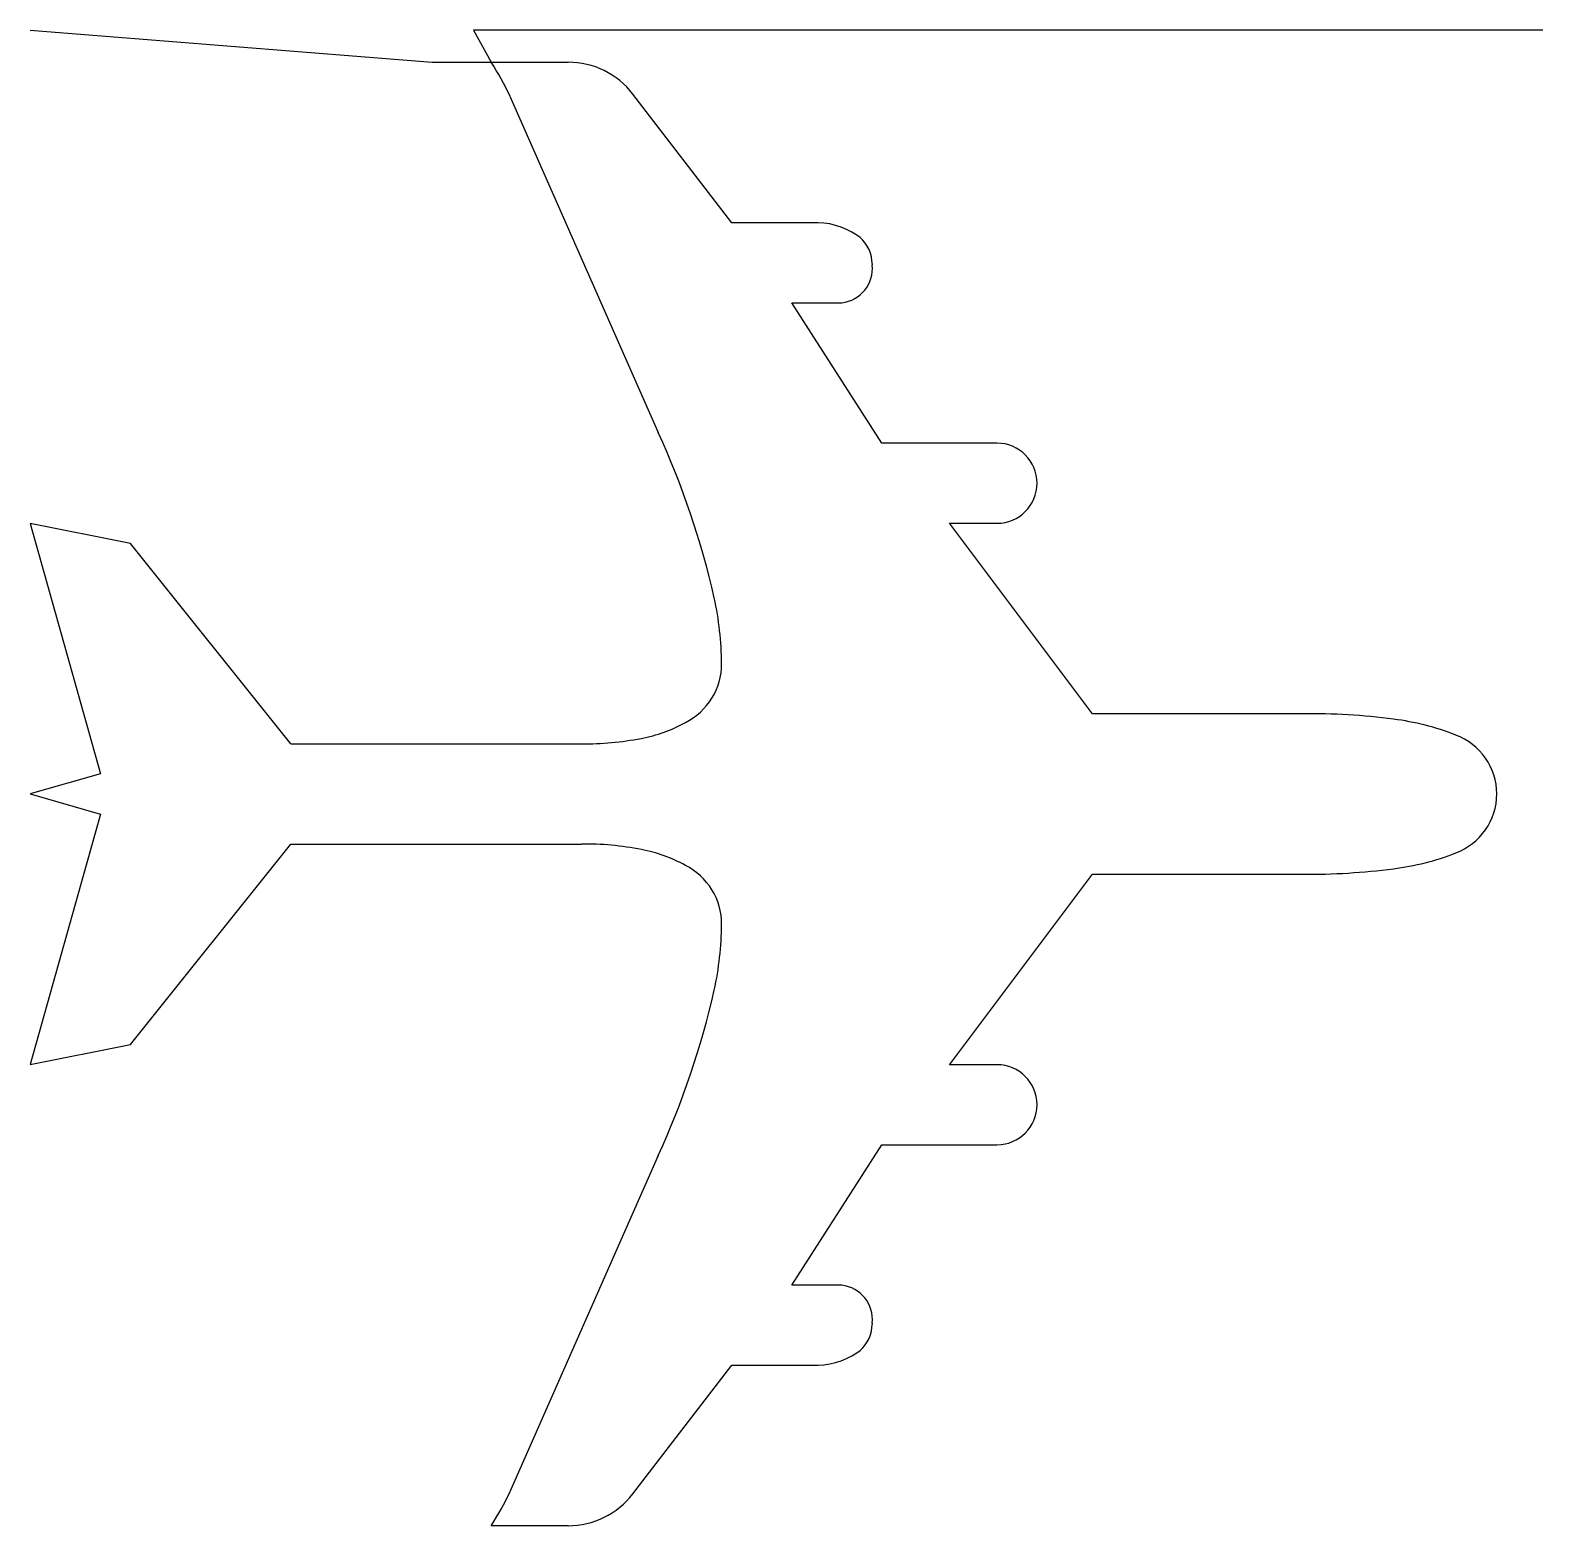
# Model space of a CAD drawing. Extents: x 0.72 to 4.56, y 0.37 to 4.16.
import ezdxf

# ---------------------------------------------------------------- set-up
doc = ezdxf.new("R2010")
doc.units = 0
doc.layers.get('0').update_dxf_attribs({"linetype": 'CONTINUOUS'})
doc.layers.add('3', color=7, linetype='CONTINUOUS')
doc.layers.add('9', color=7, linetype='CONTINUOUS')

msp = doc.modelspace()

# ---------------------------------------------------------------- linework, layer by layer
at = {"color": 0, "linetype": 'CONTINUOUS'}
for p, q in [((0.72, 4.164), (1.739, 4.083)), ((4.456, 4.164), (1.844, 4.164)), ((4.556, 4.164), (4.456, 4.164))]:
    msp.add_line(p, q, dxfattribs=at)
at = {"layer": '3', "color": 3, "linetype": 'CONTINUOUS'}
for p, q in [((1.889, 4.083), (2.0841, 4.083)), ((1.9367, 3.9971), (2.3127, 3.144)), ((2.499, 3.676), (2.2484, 4.002)), ((2.575, 3.676), (2.499, 3.676)), ((2.7025, 3.676), (2.575, 3.676)), ((2.8557, 3.569), (2.8546, 3.58)), ((2.6515, 3.473), (2.7785, 3.473)), ((2.88, 3.117), (2.6515, 3.473)), ((3.1717, 3.117), (2.88, 3.117)), ((0.72, 2.9135), (0.898, 2.2785)), ((0.974, 2.863), (0.72, 2.9135)), ((3.0513, 2.9139), (3.1717, 2.9139)), ((3.414, 2.431), (3.0513, 2.9139)), ((1.381, 2.3545), (0.974, 2.863)), ((3.5665, 2.431), (3.414, 2.431)), ((3.9475, 2.431), (3.5665, 2.431)), ((1.381, 2.3545), (2.118, 2.3545)), ((0.898, 2.2785), (0.72, 2.2275)), ((0.72, 2.2275), (0.898, 2.1765)), ((0.898, 2.1765), (0.72, 1.5415)), ((0.974, 1.592), (1.381, 2.1005)), ((1.381, 2.1005), (2.118, 2.1005)), ((3.0513, 1.5411), (3.414, 2.024)), ((3.414, 2.024), (3.5665, 2.024)), ((3.5665, 2.024), (3.9475, 2.024)), ((0.72, 1.5415), (0.974, 1.592)), ((3.1717, 1.5411), (3.0513, 1.5411)), ((2.3127, 1.3109), (1.9367, 0.4579)), ((2.6515, 0.982), (2.88, 1.338)), ((2.88, 1.338), (3.1717, 1.338)), ((2.7785, 0.982), (2.6515, 0.982)), ((2.8546, 0.8749), (2.8557, 0.886)), ((2.2484, 0.4529), (2.499, 0.779)), ((2.499, 0.779), (2.575, 0.779)), ((2.575, 0.779), (2.7025, 0.779)), ((2.0841, 0.372), (1.889, 0.372))]:
    msp.add_line(p, q, dxfattribs=at)
for centre, radius, start, end in [((1.1726, 3.6287), 0.8483, 25.7393, 32.3797), ((2.0841, 3.8758), 0.2072, 37.5434, 90), ((2.7117, 3.4871), 0.1891, 56.2616, 92.8067), ((2.7674, 3.572), 0.0876, 5.2315, 55.6978), ((2.7674, 3.5609), 0.0886, 277.1665, 5.2325), ((0.3344, 2.24), 2.1751, 12.8746, 24.5594), ((3.1717, 3.0154), 0.1016, 360, 90), ((3.1717, 3.0154), 0.1016, 270, 360), ((1.633, 2.5484), 0.8406, 0.6563, 12.1064), ((2.3064, 2.5579), 0.1671, 296.6822, 0.0241), ((3.9625, 0.7798), 1.6513, 82.5312, 90.5205), ((4.0994, 1.7802), 0.6416, 68.4339, 83.0427), ((2.2006, 2.7356), 0.3737, 280.6955, 298.9441), ((2.1256, 3.1062), 0.7517, 269.4176, 281.0672), ((4.2802, 2.2275), 0.1592, 290.2114, 69.7886), ((2.1257, 1.3488), 0.7518, 78.9354, 90.585), ((2.2006, 1.7194), 0.3737, 61.0533, 79.3019), ((4.0994, 2.6748), 0.6416, 276.9554, 291.5642), ((2.3064, 1.8971), 0.1671, 359.9775, 63.3194), ((3.9625, 3.6752), 1.6512, 269.4789, 277.4682), ((1.633, 1.9066), 0.8406, 347.8919, 359.3421), ((0.3344, 2.215), 2.1751, 335.4406, 347.1254), ((3.1717, 1.4395), 0.1016, 360, 90), ((3.1717, 1.4395), 0.1016, 270, 360), ((2.7674, 0.8941), 0.0886, 354.7373, 82.8345), ((2.7674, 0.883), 0.0876, 304.3034, 354.7372), ((2.7117, 0.9679), 0.1891, 267.1932, 303.7383), ((1.1726, 0.8263), 0.8483, 327.6213, 334.2616), ((2.0841, 0.5792), 0.2072, 270, 322.4566)]:
    msp.add_arc(centre, radius, start, end, dxfattribs=at)
at = {"layer": '9', "color": 9, "linetype": 'CONTINUOUS'}
for p in [(1.844, 4.164), (1.739, 4.083)]:
    msp.add_line(p, (1.889, 4.083), dxfattribs=at)

doc.saveas('drawing.dxf')
